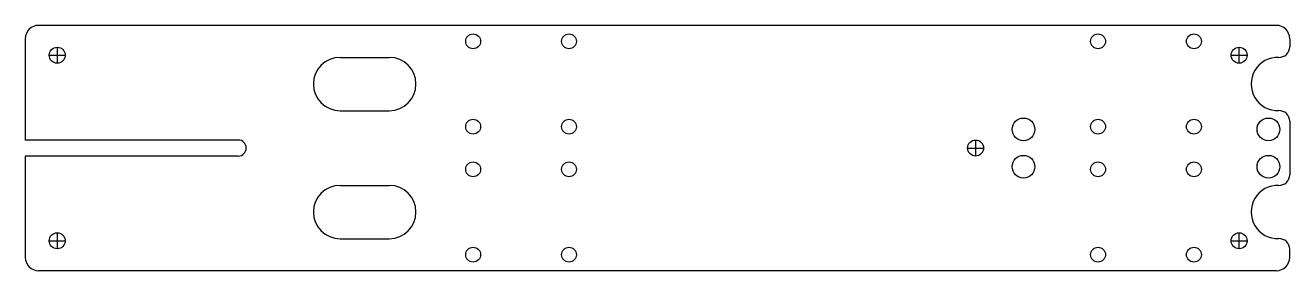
# Model space of a CAD drawing. Extents: x -475 to 0, y -46 to 46.
import ezdxf

# ---------------------------------------------------------------- set-up
doc = ezdxf.new("R2010")
doc.units = 0
doc.layers.add('Sketch', color=7, linetype='CONTINUOUS')

msp = doc.modelspace()

# ---------------------------------------------------------------- linework, layer by layer
at = {"layer": 'Sketch'}
for p, q in [((-5, 46), (-470, 46)), ((-475, 41), (-475, 3)), ((0, 41), (0, 37.9911)), ((-466, 34.8), (-460, 34.8)), ((-463, 37.8), (-463, 31.8)), ((-356.75, 34), (-338.25, 34)), ((-22, 34.8), (-16, 34.8)), ((-19, 31.8), (-19, 37.8)), ((-356.75, 14), (-338.25, 14)), ((0, 10.0089), (0, -10.0089)), ((-395, 3), (-475, 3)), ((-121, 0), (-115, 0)), ((-118, 3), (-118, -3)), ((-395, -3), (-475, -3)), ((-475, -3), (-475, -41)), ((-356.75, -14), (-338.25, -14)), ((-463, -31.8), (-463, -37.8)), ((-19, -37.8), (-19, -31.8)), ((-466, -34.8), (-460, -34.8)), ((-356.75, -34), (-338.25, -34)), ((-22, -34.8), (-16, -34.8)), ((0, -41), (0, -37.9911)), ((-5, -46), (-470, -46))]:
    msp.add_line(p, q, dxfattribs=at)
for centre, radius in [((-306.75, 40), 2.8), ((-270.75, 40), 2.8), ((-72, 40), 2.8), ((-36, 40), 2.8), ((-463, 34.8), 3), ((-19, 34.8), 3), ((-306.75, 8), 2.8), ((-270.75, 8), 2.8), ((-100, 7), 4.25), ((-72, 8), 2.8), ((-36, 8), 2.8), ((-8, 7), 4.25), ((-118, 0), 3), ((-100, -7), 4.25), ((-8, -7), 4.25), ((-306.75, -8), 2.8), ((-270.75, -8), 2.8), ((-72, -8), 2.8), ((-36, -8), 2.8), ((-463, -34.8), 3), ((-19, -34.8), 3), ((-306.75, -40), 2.8), ((-270.75, -40), 2.8), ((-72, -40), 2.8), ((-36, -40), 2.8)]:
    msp.add_circle(centre, radius, dxfattribs=at)
for centre, radius, start, end in [((-470, 41), 5, 90, 180), ((-5, 41), 5, 0, 90), ((-356.75, 24), 10, 90, -90), ((-338.25, 24), 10, -90, 90), ((-4.5, 24), 10, 87.9533, -87.9533), ((-4, 37.9911), 4, -92.0467, 0), ((-4, 10.0089), 4, 0, 92.0467), ((-395, 0), 3, -90, 90), ((-356.75, -24), 10, 90, -90), ((-338.25, -24), 10, -90, 90), ((-4.5, -24), 10, 87.9533, -87.9533), ((-4, -10.0089), 4, -92.0467, 0), ((-4, -37.9911), 4, 0, 92.0467), ((-470, -41), 5, 180, -90), ((-5, -41), 5, -90, 0)]:
    msp.add_arc(centre, radius, start, end, dxfattribs=at)

doc.saveas('drawing.dxf')
